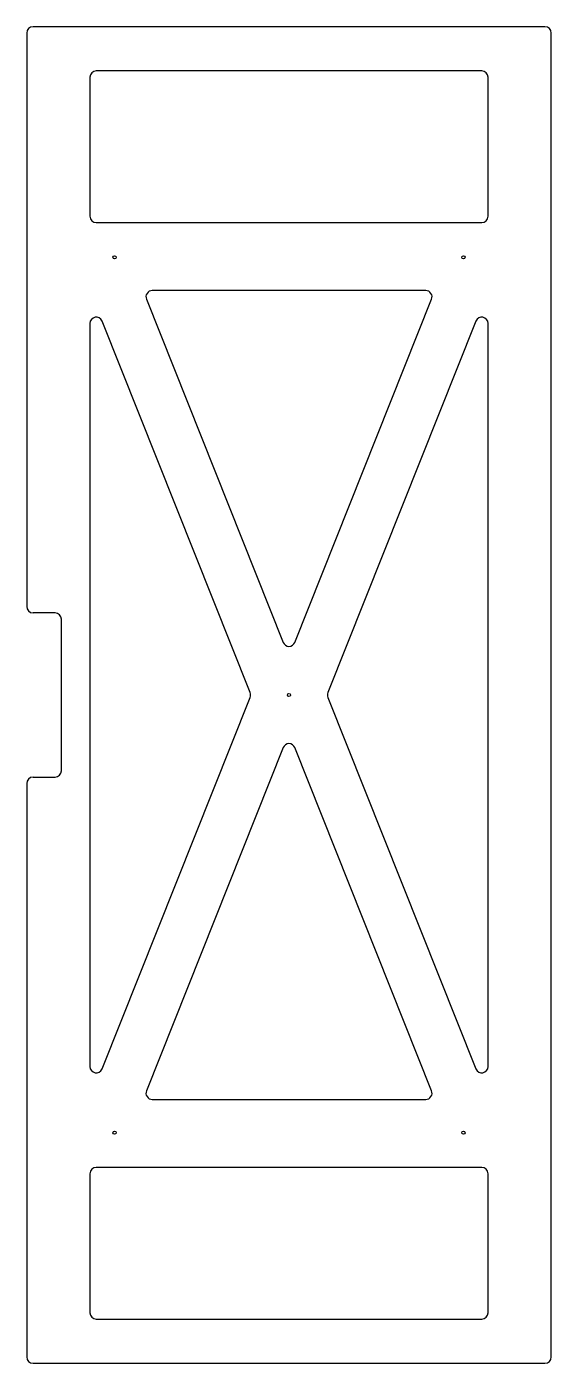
# Model space of a CAD drawing. Extents: x -10.4 to 10.4, y -26.4 to 26.4.
import ezdxf

# ---------------------------------------------------------------- set-up
doc = ezdxf.new("R2010")
doc.units = 0
doc.layers.get('0').update_dxf_attribs({"linetype": 'CONTINUOUS'})

msp = doc.modelspace()

# ---------------------------------------------------------------- linework, layer by layer
at = {"color": 7, "linetype": 'CONTINUOUS'}
for p, q in [((-10.375, 26.188), (-10.375, 3.5)), ((10.125, 26.438), (-10.125, 26.438)), ((10.375, -26.188), (10.375, 26.188)), ((-7.875, 24.438), (-7.875, 18.938)), ((7.625, 24.688), (-7.625, 24.688)), ((7.875, 18.938), (7.875, 24.438)), ((-7.625, 18.688), (7.625, 18.688)), ((5.409, 16), (-5.409, 16)), ((-5.641, 15.657), (-0.232, 2.083)), ((0.232, 2.083), (5.641, 15.657)), ((-7.875, 14.697), (-7.875, -14.697)), ((-1.537, 0.093), (-7.393, 14.79)), ((7.393, 14.79), (1.537, 0.093)), ((7.875, -14.697), (7.875, 14.697)), ((-9.25, 3.25), (-10.125, 3.25)), ((-9, -3), (-9, 3)), ((-7.393, -14.79), (-1.537, -0.093)), ((1.537, -0.093), (7.393, -14.79)), ((-0.232, -2.083), (-5.641, -15.657)), ((5.641, -15.657), (0.232, -2.083)), ((-10.375, -3.5), (-10.375, -26.188)), ((-10.125, -3.25), (-9.25, -3.25)), ((-5.409, -16), (5.409, -16)), ((-7.875, -18.938), (-7.875, -24.438)), ((7.625, -18.688), (-7.625, -18.688)), ((7.875, -24.438), (7.875, -18.938)), ((-7.625, -24.688), (7.625, -24.688)), ((-10.125, -26.438), (10.125, -26.438))]:
    msp.add_line(p, q, dxfattribs=at)
for centre in [(-6.9, 17.318), (6.9, 17.318), (0, 0), (-6.9, -17.318), (6.9, -17.318)]:
    msp.add_circle(centre, 0.0625, dxfattribs=at)
for centre, start, end in [((-10.125, 26.188), 90, 180), ((10.125, 26.188), 0, 90), ((-7.625, 24.438), 90, 180), ((7.625, 24.438), 0, 90), ((-7.625, 18.938), 180, 270), ((7.625, 18.938), 270, 0), ((-5.409, 15.75), 90, 201.7242), ((5.409, 15.75), 338.2758, 90), ((-7.625, 14.697), 21.7242, 180), ((7.625, 14.697), 0, 158.2758), ((-10.125, 3.5), 180, 270), ((-9.25, 3), 0, 90), ((0, 2.175), 201.7242, 338.2758), ((-1.769, 0), 338.2758, 21.7242), ((1.769, 0), 158.2758, 201.7242), ((0, -2.175), 21.7242, 158.2758), ((-9.25, -3), 270, 0), ((-10.125, -3.5), 90, 180), ((-7.625, -14.697), 180, 338.2758), ((7.625, -14.697), 201.7242, 0), ((-5.409, -15.75), 158.2758, 270), ((5.409, -15.75), 270, 21.7242), ((-7.625, -18.938), 90, 180), ((7.625, -18.938), 0, 90), ((-7.625, -24.438), 180, 270), ((7.625, -24.438), 270, 0), ((-10.125, -26.188), 180, 270), ((10.125, -26.188), 270, 0)]:
    msp.add_arc(centre, 0.25, start, end, dxfattribs=at)

doc.saveas('drawing.dxf')
